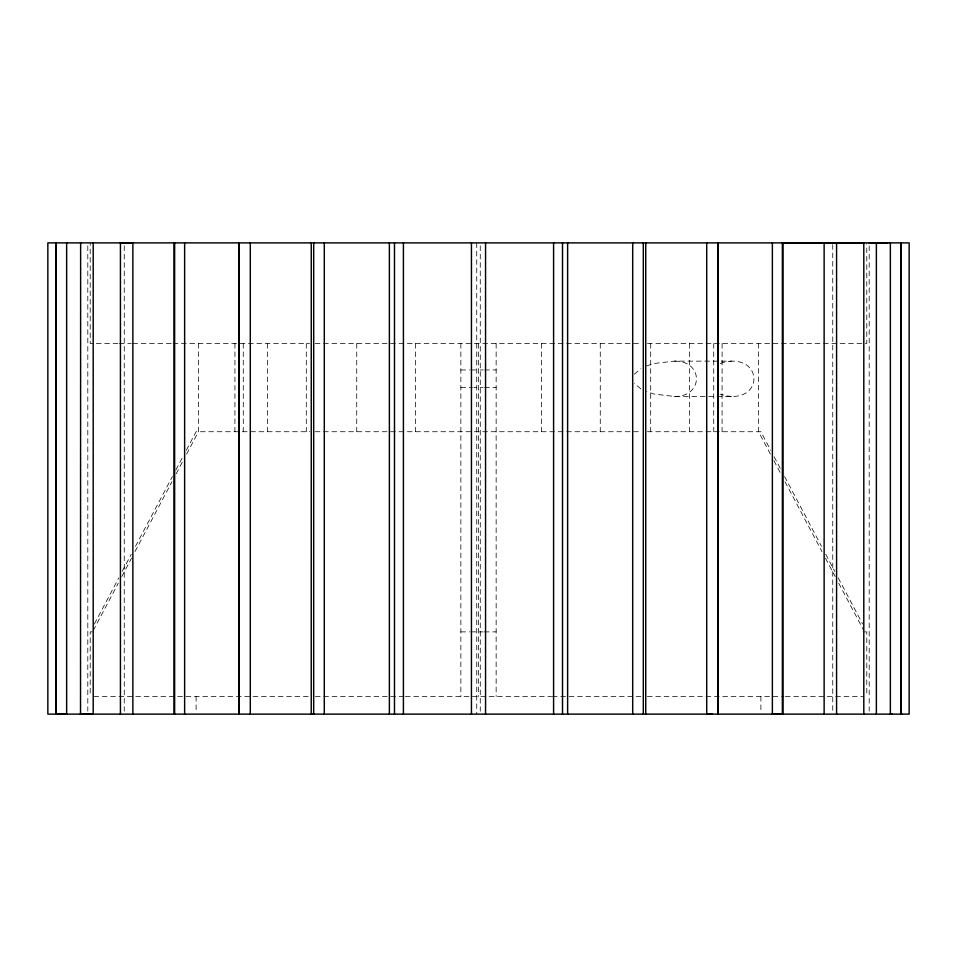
<?xml version="1.0" encoding="UTF-8"?>
<svg xmlns="http://www.w3.org/2000/svg" width="957" height="957" viewBox="0 0 957 957"><rect width="100%" height="100%" fill="white"/><g stroke="black" fill="none" stroke-linecap="round" stroke-linejoin="round"><path stroke-width="0.72" stroke-dasharray="4.79 3.59" d="M94.384 623.976L118.776 577.896M122.257 571.305L131.312 554.187M135.499 546.291L172.416 476.502M175.897 469.923L182.871 456.752M186.352 450.161L196.101 431.727L309.625 431.727M93.224 630.555L118.309 583.16M121.79 576.569L131.552 558.134M135.033 551.555L171.961 481.766M176.136 473.871L183.098 460.7M186.591 454.12L198.434 431.727L198.434 343.479M634.288 374.211L640.807 368.744M646.573 365.897L654.145 363.493L674.159 361.136L731.65 361.136C761.341 360.346 761.341 397.215 731.65 396.437L674.159 396.437L654.145 394.069L646.573 391.664M720.143 363.493L725.693 361.734L731.65 361.136M674.159 396.437C703.85 397.215 703.85 360.346 674.159 361.136M117.89 343.479L90.209 343.479L90.209 242.887M119.386 343.479L131.312 343.479M132.808 343.479L171.578 343.479M173.073 343.479L309.518 343.479M315.176 343.479L641.824 343.479M647.482 343.479L866.791 343.479L866.791 242.887M460.855 369.952L469.516 369.952M470.964 369.952L476.73 369.952M480.27 369.952L483.153 369.952M484.601 369.952L496.145 369.952M460.855 387.609L472.399 387.609M473.847 387.609L476.73 387.609M480.27 387.609L483.153 387.609M484.601 387.609L496.145 387.609M315.176 431.727L641.824 431.727M647.375 431.727L760.899 431.727L770.648 450.161M92.53 631.883L90.209 631.883L90.209 696.481M460.855 631.883L469.672 631.883M470.964 631.883L483.153 631.883M484.386 631.883L496.145 631.883M864.47 631.883L866.791 631.883L866.791 696.481M93.894 696.481L309.625 696.481M315.367 696.481L404.632 696.481M405.409 696.481L551.591 696.481M552.368 696.481L641.633 696.481M647.375 696.481L783.915 696.481M785.386 696.481L863.106 696.481M731.65 396.437L725.693 395.827L720.143 394.069M640.807 388.829L634.288 383.35M774.129 456.752L781.103 469.923M784.584 476.502L821.501 546.291M825.688 554.187L834.743 571.305M838.224 577.896L862.616 623.976M770.409 454.12L758.566 431.727L758.566 343.479M773.902 460.7L780.864 473.871M785.039 481.766L821.967 551.555M825.448 558.134L835.21 576.569M838.691 583.16L863.776 630.555M869.195 245.865L869.195 711.147M832.746 244.633L832.746 711.147M760.899 696.481L760.899 711.183M722.092 343.479L722.068 431.727M713.731 343.479L713.731 431.727M689.411 343.479L689.411 431.727M650.7 343.479L650.7 431.727M600.266 343.479L600.266 431.727M541.53 343.479L541.53 431.727M496.145 343.479L496.145 696.481M480.27 245.841L480.27 711.183M478.5 343.479L478.5 696.481M476.73 242.887L476.73 714.125M460.855 343.479L460.855 696.481M415.47 343.479L415.47 431.727M356.734 343.479L356.734 431.727M306.3 343.479L306.3 431.727M267.589 343.479L267.589 431.727M243.269 343.479L243.269 431.727M234.932 343.479L234.908 431.727M196.101 696.481L196.101 711.183M124.254 245.853L124.254 711.183M87.805 245.865L87.805 711.147"/><path stroke-width="1.44" d="M64.801 714.125L55.996 714.113L56.128 242.887M87.805 714.125L80.52 714.101L80.627 242.887M311.264 242.887L311.24 714.125L313.681 714.113L313.693 242.887M324.291 714.125L324.303 242.887M832.746 243.138L863.8 242.899L863.8 714.125M892.199 714.125L47.85 714.125L47.85 242.887L909.15 242.887L909.15 714.125L890.357 714.125L890.357 242.887M132.867 714.125L132.867 242.887L120.426 242.875L120.426 714.125M772.371 242.887L772.371 714.125L782.359 714.125L782.359 242.887L836.574 243.138L836.574 714.125M869.195 242.899L887.653 242.887M712.319 714.125L706.709 714.125L706.709 242.887M124.254 242.875L132.867 242.887M55.996 714.113L66.643 714.125L66.643 242.887M80.52 714.101L93.2 714.125L93.2 242.887M902.092 714.125L901.159 714.125L901.159 242.887M900.872 242.887L900.872 714.125M876.373 242.887L876.373 714.125M824.133 243.138L824.133 714.125M783.017 242.887L783.017 714.125M717.929 242.887L717.929 714.125M717.762 242.887L717.762 714.125M645.736 242.887L645.736 714.125M643.307 242.887L643.307 714.125M632.697 242.887L632.697 714.125M567.621 242.887L567.621 714.125M562.513 242.887L562.513 714.125M553.589 242.887L553.589 714.125M485.558 242.887L485.558 714.125M471.442 242.887L471.442 714.125M403.411 242.887L403.411 714.125M394.487 242.887L394.487 714.125M389.379 242.887L389.379 714.125M250.291 242.887L250.291 714.125M239.238 242.887L239.238 714.125M239.071 242.887L239.071 714.125M184.629 242.887L184.629 714.125M174.641 242.887L174.641 714.125M173.983 242.887L173.983 714.125M55.841 242.887L55.841 714.125"/></g></svg>
